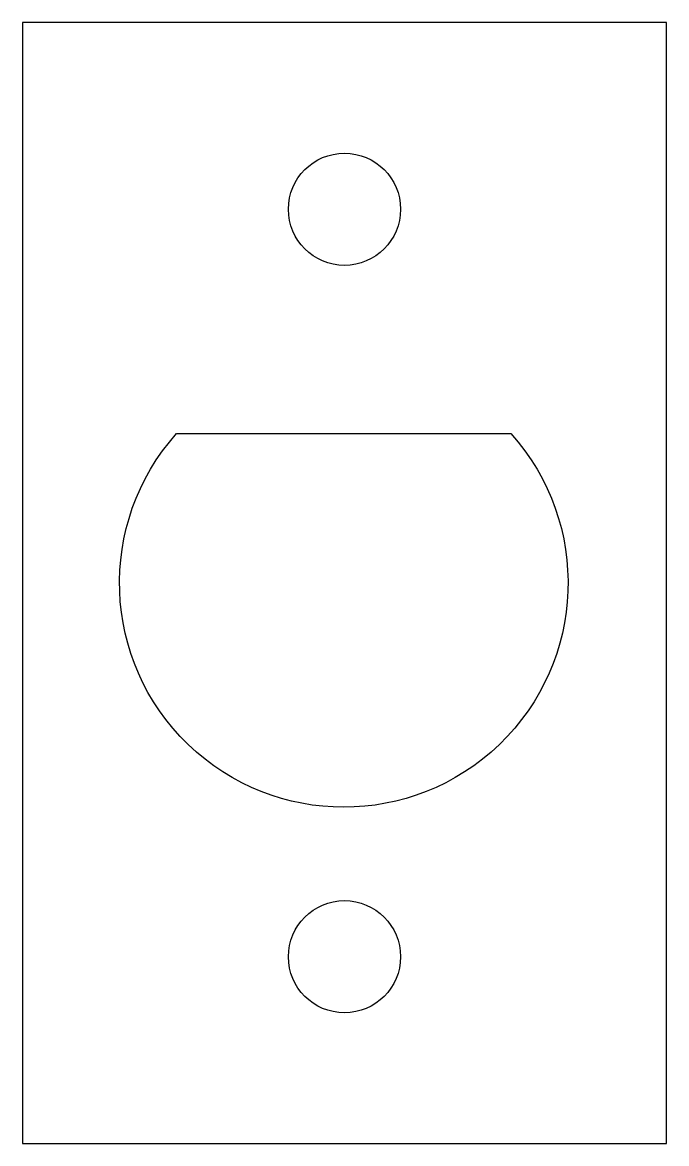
# Model space of a CAD drawing. Header units: millimetres. Extents: x -8.6 to 8.6, y -15 to 15.
import ezdxf

# ---------------------------------------------------------------- set-up
doc = ezdxf.new("R2010")
doc.units = ezdxf.units.MM

msp = doc.modelspace()

# ---------------------------------------------------------------- linework, layer by layer
msp.add_lwpolyline([(8.637, -15), (8.637, 15), (-8.598, 15), (-8.598, -15)], close=True)
msp.add_lwpolyline([(-4.472, 4), (4.472, 4, -2.236068)], format="xyb", close=True)
for centre in [(0.019, 10), (0.019, -10)]:
    msp.add_circle(centre, 1.5)

doc.saveas('drawing.dxf')
